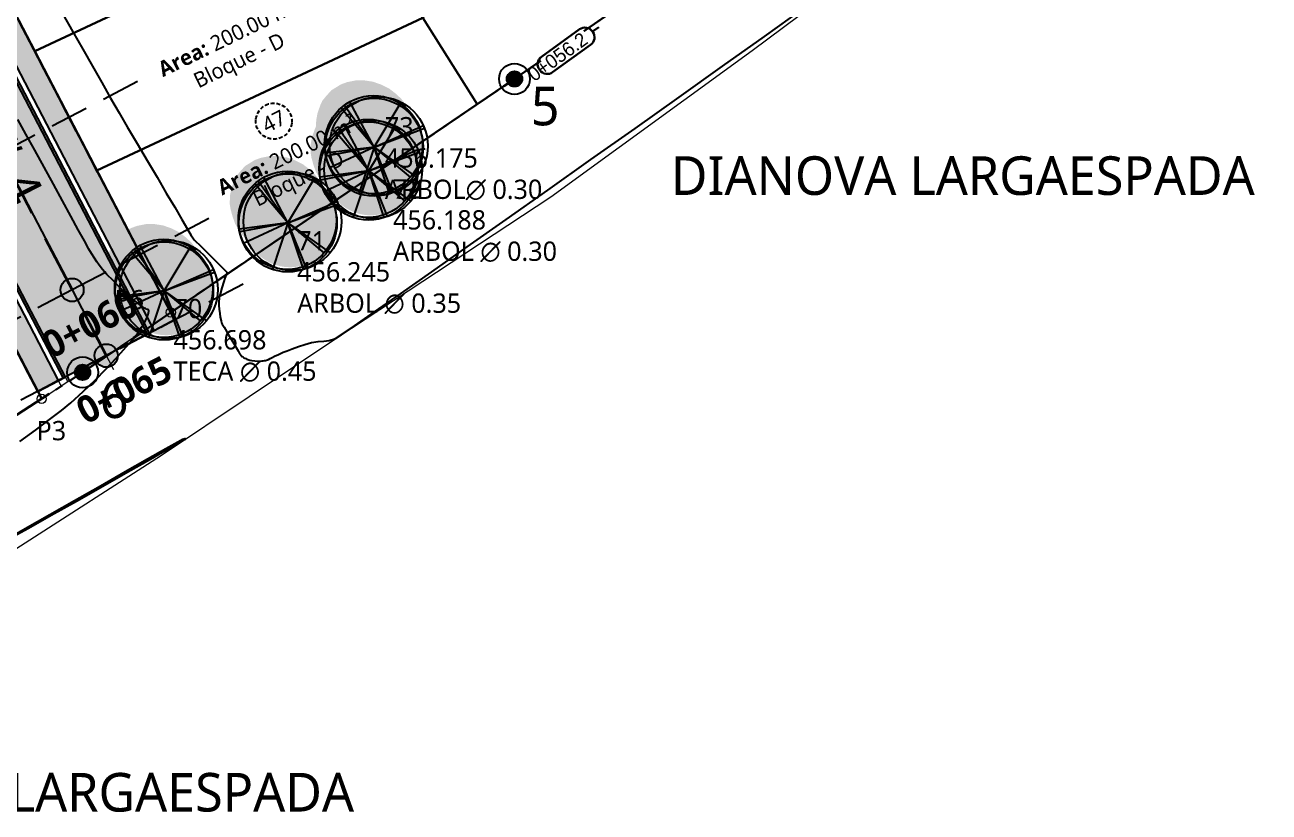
# Model space of a CAD drawing. Header units: millimetres. Extents: x 86 to 591881, y 99 to 1307229.
# Drawn here: x 590791.8 to 590872.4, y 1307051.5 to 1307102.5 of the extents above; entities that cross this region are included whole.
import ezdxf
from ezdxf.enums import TextEntityAlignment as Align

# ---------------------------------------------------------------- set-up
doc = ezdxf.new("R2010")
doc.units = ezdxf.units.MM
for name, pattern in [('CENTER2', [1.125, 0.75, -0.125, 0.125, -0.125]), ('DASHDOT', [1, 0.5, -0.25, 0, -0.25]), ('DASHED', [0.75, 0.5, -0.25]), ('DASHED2', [0.375, 0.25, -0.125]), ('HIDDEN', [0.375, 0.25, -0.125]), ('PHANTOM', [2.5, 1.25, -0.25, 0.25, -0.25, 0.25, -0.25])]:
    doc.linetypes.add(name, pattern=pattern)
for name, color, linetype in [('0_BLOQUES CARRETERA', 7, 'Continuous'), ('_MOJONES', 1, 'Continuous'), ('_PUNTOS TOPOGRAFICOS', 1, 'Continuous'), ('Areas', 9, 'Continuous'), ('Berberis verde', 74, 'Continuous'), ('C-PROP-LINE', 230, 'Continuous'), ('C-PROP-TEXT', 92, 'Continuous'), ('C-ROAD', 7, 'Continuous'), ('C-ROAD-CORR-BNDY', 1, 'CENTER2'), ('C-ROAD-CORR-PATT', 150, 'Continuous'), ('C-ROAD-MARK', 212, 'Continuous'), ('C-ROAD-SAMP', 150, 'HIDDEN'), ('C-ROAD-SAMP-TEXT', 11, 'Continuous'), ('C-ROAD-STAN-MAJR', 11, 'Continuous'), ('C-TINN-BNDY', 110, 'Continuous'), ('C-TOPO-FEAT', 94, 'Continuous'), ('C-TOPO-MAJR', 9, 'Continuous'), ('C-TOPO-MINR', 8, 'Continuous'), ('Perimetro', 7, 'Continuous'), ('Plano', 7, 'Continuous')]:
    doc.layers.add(name, color=color, linetype=linetype)
for name, color, linetype, lineweight in [('_BLOQUES', 9, 'Continuous', 20), ('_BORDILLOS Y CUNETAS', 252, 'Continuous', 20), ('_TEXTO', 3, 'Continuous', 25), ('A-GENM', 252, 'Continuous', 9), ('COTAS', 40, 'Continuous', 5), ('CUADROS', 9, 'Continuous', 20)]:
    doc.layers.add(name, color=color, linetype=linetype, lineweight=lineweight)
doc.layers.add('Area', color=52, linetype='Continuous', plot=False)
doc.styles.add('ST - ETIQUETAS', font='', dxfattribs={"height": 2.5})
doc.styles.get("Standard").update_dxf_attribs({"font": 'simplex.shx'})
doc.styles.get('ST - ETIQUETAS').set_extended_font_data('Roboto Thin')

# ---------------------------------------------------------------- blocks, each defined once
blk = doc.blocks.new('*X1')
for p, q in [((69.5, 22.75), (70, 22.75)), ((69.502, 22.781), (69.998, 22.781)), ((69.502, 22.719), (69.998, 22.719)), ((69.508, 22.812), (69.992, 22.812)), ((69.508, 22.688), (69.992, 22.688)), ((69.518, 22.844), (69.982, 22.844)), ((69.518, 22.656), (69.982, 22.656)), ((69.533, 22.875), (69.967, 22.875)), ((69.533, 22.625), (69.967, 22.625)), ((69.555, 22.906), (69.945, 22.906)), ((69.555, 22.594), (69.945, 22.594)), ((69.585, 22.938), (69.915, 22.938)), ((69.629, 22.969), (69.871, 22.969)), ((69.585, 22.562), (69.915, 22.562)), ((69.629, 22.531), (69.871, 22.531))]:
    blk.add_line(p, q)
blk = doc.blocks.new('Drill Hole')
at = {"color": 0, "linetype": 'ByBlock', "lineweight": -2}
for radius in [0.05, 0.025]:
    blk.add_circle((0, 0), radius, dxfattribs=at)
at = {"color": 0, "linetype": 'ByBlock', "lineweight": -2, "xscale": 0.1000000000000227, "yscale": 0.1000000000000227, "zscale": 0.1000000000000227}
blk.add_blockref('*X1', (-6.975, -2.275), dxfattribs=at)
blk = doc.blocks.new('*U51', base_point=(590555.4584, 1307117.894, 460.616))
at = {"layer": '_PUNTOS TOPOGRAFICOS', "color": 2, "linetype": 'ByBlock', "lineweight": -2, "xscale": 20, "yscale": 20, "zscale": 20}
blk.add_blockref('Drill Hole', (590555.4584, 1307117.894, 460.616), dxfattribs=at)
blk = doc.blocks.new('*U162', base_point=(590795.518, 1307080.01, 456.621))
at = {"layer": '_PUNTOS TOPOGRAFICOS', "color": 2, "linetype": 'ByBlock', "lineweight": -2, "xscale": 20, "yscale": 20, "zscale": 20}
blk.add_blockref('Drill Hole', (590795.518, 1307080.01, 456.621), dxfattribs=at)
blk = doc.blocks.new('Arbol 1')
at = {"layer": 'Areas'}
h = blk.add_hatch(color=69, dxfattribs=at)
h.set_gradient(color1=(68, 80, 48), color2=(130, 156, 68), tint=1, name='SPHERICAL')
edge = h.paths.add_edge_path()
edge.add_arc((11536.5, 2842.1), 100, 0, 360)
h = blk.add_hatch(color=253, dxfattribs=at)
h.set_gradient(color1=(177, 171, 160), color2=(222, 220, 217), rotation=165, centered=1, tint=1, name='CYLINDER')
h.paths.add_polyline_path([(11462.3, 2774.2), (11480.4, 2758.8), (11495.8, 2750.2), (11510.3, 2745.2), (11525.3, 2742.1), (11543.4, 2742.1), (11558, 2744.3), (11574.3, 2748.9), (11587.4, 2756.1), (11601.5, 2766.1), (11611.9, 2776), (11620.1, 2787.4), (11629.6, 2804.1), (11635.5, 2825.4), (11636.4, 2845.4), (11633.7, 2867.3), (11626.9, 2885.4), (11637.8, 2874.5), (11647.3, 2861.4), (11654.5, 2848.7), (11660, 2832.8), (11664.1, 2817.9), (11665.9, 2806.6), (11665.4, 2789.3), (11662.7, 2774.8), (11656.8, 2757.6), (11652.3, 2747.7), (11644.1, 2737.7), (11633.2, 2725.5), (11621.4, 2718.2), (11612.8, 2712.8), (11599.2, 2707.8), (11581.1, 2704.2), (11561.6, 2704.2), (11543.9, 2706.9), (11527.1, 2712.8), (11509.4, 2721.4), (11495.4, 2732.2), (11483.6, 2743.1), (11473.2, 2756.3), (11463.2, 2773)])
blk = doc.blocks.new('Arbol 21')
for p, q in [((0, 0), (-0.634, 1.359)), ((0, 0), (-0.276, 1.476)), ((0, 0), (-0.187, 1.495)), ((0, 0), (1.199, 1.014)), ((0, 0), (1.281, 0.914)), ((0, 0), (-1.423, 0.474)), ((0, 0), (1.392, 0.742)), ((-1.419, -0.472), (0, 0)), ((0, 0), (-1.397, -0.56)), ((0, 0), (-0.918, -1.103)), ((0, 0), (-0.918, -1.29)), ((0, 0), (1.375, -0.828)), ((0, 0), (0.659, -1.506)), ((0, 0), (0.578, -1.54))]:
    blk.add_line(p, q)
for centre in [(0, 0), (0.043, -0.138), (0.078, 0.018)]:
    blk.add_circle(centre, 1.5)
blk = doc.blocks.new('a1')
at = {"layer": 'Area', "xscale": 0.01089513700384753, "yscale": 0.01089513700384753, "zscale": 0.005447568501798505}
blk.add_blockref('Arbol 1', (-170.698, -9.368), dxfattribs=at)
at = {"layer": 'Berberis verde', "xscale": 0.7626595902693271, "yscale": 0.7626595902693271, "zscale": 0.005447568501798505, "rotation": 270}
blk.add_blockref('Arbol 21', (-44.955, 21.652), dxfattribs=at)
blk = doc.blocks.new('A$Ca183de04')
at = {"layer": 'A-GENM', "xscale": 0.9254573807813, "yscale": 0.9254573807813, "zscale": 0.9254573807813, "rotation": 180}
blk.add_blockref('a1', (-40.347, 21.097), dxfattribs=at)
blk = doc.blocks.new('*U163', base_point=(590797.041, 1307082.109, 456.698))
at = {"layer": '_PUNTOS TOPOGRAFICOS', "color": 0, "linetype": 'ByBlock', "lineweight": -2, "xscale": 2.999449914575026, "yscale": 2.999449914575026, "zscale": 2.999449914575026}
blk.add_blockref('A$Ca183de04', (590797.041, 1307082.109, 456.698), dxfattribs=at)
at = {"layer": '_PUNTOS TOPOGRAFICOS', "color": 1, "linetype": 'ByBlock', "insert": (590801.41, 1307083.501, 456.698), "char_height": 1.25, "attachment_point": 7, "style": 'ST - ETIQUETAS'}
blk.add_mtext('70', dxfattribs=at)
at = {"layer": '_PUNTOS TOPOGRAFICOS', "color": 3, "linetype": 'ByBlock', "insert": (590801.41, 1307082.109, 456.698), "char_height": 1.25, "attachment_point": 4, "style": 'ST - ETIQUETAS'}
blk.add_mtext('456.698', dxfattribs=at)
at = {"layer": '_PUNTOS TOPOGRAFICOS', "color": 251, "linetype": 'ByBlock', "insert": (590801.41, 1307080.717, 456.698), "char_height": 1.25, "attachment_point": 1, "style": 'ST - ETIQUETAS'}
blk.add_mtext('{\\fRoboto Black|b0|i0|c0|p2;TECA ∅ 0.45}', dxfattribs=at)
blk = doc.blocks.new('*U164', base_point=(590805.053, 1307086.512, 456.245))
at = {"layer": '_PUNTOS TOPOGRAFICOS', "color": 0, "linetype": 'ByBlock', "lineweight": -2, "xscale": 2.999449914575026, "yscale": 2.999449914575026, "zscale": 2.999449914575026}
blk.add_blockref('A$Ca183de04', (590805.053, 1307086.512, 456.245), dxfattribs=at)
at = {"layer": '_PUNTOS TOPOGRAFICOS', "color": 1, "linetype": 'ByBlock', "insert": (590809.421, 1307087.904, 456.245), "char_height": 1.25, "attachment_point": 7, "style": 'ST - ETIQUETAS'}
blk.add_mtext('71', dxfattribs=at)
at = {"layer": '_PUNTOS TOPOGRAFICOS', "color": 3, "linetype": 'ByBlock', "insert": (590809.421, 1307086.512, 456.245), "char_height": 1.25, "attachment_point": 4, "style": 'ST - ETIQUETAS'}
blk.add_mtext('456.245', dxfattribs=at)
at = {"layer": '_PUNTOS TOPOGRAFICOS', "color": 251, "linetype": 'ByBlock', "insert": (590809.421, 1307085.12, 456.245), "char_height": 1.25, "attachment_point": 1, "style": 'ST - ETIQUETAS'}
blk.add_mtext('{\\fRoboto Black|b0|i0|c0|p2;ARBOL ∅ 0.35}', dxfattribs=at)
blk = doc.blocks.new('*U165', base_point=(590810.287, 1307089.874, 456.188))
at = {"layer": '_PUNTOS TOPOGRAFICOS', "color": 0, "linetype": 'ByBlock', "lineweight": -2, "xscale": 2.999449914575026, "yscale": 2.999449914575026, "zscale": 2.999449914575026}
blk.add_blockref('A$Ca183de04', (590810.287, 1307089.874, 456.188), dxfattribs=at)
at = {"layer": '_PUNTOS TOPOGRAFICOS', "color": 1, "linetype": 'ByBlock', "insert": (590815.633, 1307091.266, 456.188), "char_height": 1.25, "attachment_point": 7, "style": 'ST - ETIQUETAS'}
blk.add_mtext('72', dxfattribs=at)
at = {"layer": '_PUNTOS TOPOGRAFICOS', "color": 3, "linetype": 'ByBlock', "insert": (590815.633, 1307089.874, 456.188), "char_height": 1.25, "attachment_point": 4, "style": 'ST - ETIQUETAS'}
blk.add_mtext('456.188', dxfattribs=at)
at = {"layer": '_PUNTOS TOPOGRAFICOS', "color": 251, "linetype": 'ByBlock', "insert": (590815.633, 1307088.482, 456.188), "char_height": 1.25, "attachment_point": 1, "style": 'ST - ETIQUETAS'}
blk.add_mtext('{\\fRoboto Black|b0|i0|c0|p2;ARBOL ∅ 0.30}', dxfattribs=at)
blk = doc.blocks.new('*U166', base_point=(590810.641, 1307091.414, 456.175))
at = {"layer": '_PUNTOS TOPOGRAFICOS', "color": 0, "linetype": 'ByBlock', "lineweight": -2, "xscale": 2.999449914575026, "yscale": 2.999449914575026, "zscale": 2.999449914575026}
blk.add_blockref('A$Ca183de04', (590810.641, 1307091.414, 456.175), dxfattribs=at)
at = {"layer": '_PUNTOS TOPOGRAFICOS', "color": 1, "linetype": 'ByBlock', "insert": (590815.104, 1307095.274, 456.175), "char_height": 1.25, "attachment_point": 7, "style": 'ST - ETIQUETAS'}
blk.add_mtext('73', dxfattribs=at)
at = {"layer": '_PUNTOS TOPOGRAFICOS', "color": 3, "linetype": 'ByBlock', "insert": (590815.104, 1307093.882, 456.175), "char_height": 1.25, "attachment_point": 4, "style": 'ST - ETIQUETAS'}
blk.add_mtext('456.175', dxfattribs=at)
at = {"layer": '_PUNTOS TOPOGRAFICOS', "color": 251, "linetype": 'ByBlock', "insert": (590815.104, 1307092.49, 456.175), "char_height": 1.25, "attachment_point": 1, "style": 'ST - ETIQUETAS'}
blk.add_mtext('{\\fRoboto Black|b0|i0|c0|p2;ARBOL∅ 0.30}', dxfattribs=at)
blk = doc.blocks.new('*U167', base_point=(590823.4989, 1307099.011, 456.089))
at = {"layer": '_PUNTOS TOPOGRAFICOS', "color": 2, "linetype": 'ByBlock', "lineweight": -2, "xscale": 20, "yscale": 20, "zscale": 20}
blk.add_blockref('Drill Hole', (590823.4989, 1307099.011, 456.089), dxfattribs=at)
blk = doc.blocks.new('POINT INTERS')
at = {"layer": '0_BLOQUES CARRETERA', "linetype": 'DASHDOT', "lineweight": 5}
h = blk.add_hatch(color=244, dxfattribs=at)
h.dxf.hatch_style = 1
h.set_gradient(color1=(153, 27, 30), color2=(248, 153, 30), name='INVSPHERICAL')
h.paths.add_polyline_path([(0.6, 0, 1), (-0.6, 0, 1)])
blk.add_circle((0, 0), 0.574, dxfattribs=at)
blk = doc.blocks.new('MARCA ESTACION')
h = blk.add_hatch(color=7)
h.dxf.hatch_style = 1
h.paths.add_polyline_path([(-3, 0), (0, 0), (0, 3, 0.414214)])
h.paths.add_polyline_path([(3, 0), (0, 0), (0, -3, 0.414214)])
at = {"true_color": 0xffffff}
h = blk.add_hatch(color=7, dxfattribs=at)
h.dxf.hatch_style = 1
h.paths.add_polyline_path([(0, 3), (0, 0), (3, 0, 0.414214)])
h.paths.add_polyline_path([(0, 0), (-3, 0, 0.414214), (0, -3)])
at = {"color": 7, "lineweight": 20}
for points in [[(0, 4), (0, -4)], [(-4, 0), (4, 0)]]:
    blk.add_lwpolyline(points, dxfattribs=at)
at = {"color": 7}
blk.add_circle((0, 0), 3, dxfattribs=at)

msp = doc.modelspace()

# ---------------------------------------------------------------- hatches: boundary and pattern name
at = {"layer": '_MOJONES'}
h = msp.add_hatch(color=5, dxfattribs=at)
h.dxf.hatch_style = 1
h.paths.add_polyline_path([(590823.298, 1307099.469, 0.297664), (590822.999, 1307099.011, 0.541231), (590823.7, 1307098.553), (590823.499, 1307099.011)])
h.paths.add_polyline_path([(590823.298, 1307099.469), (590823.499, 1307099.011), (590823.97, 1307099.179, 0.43503)])
h.paths.add_polyline_path([(590823.999, 1307099.011, 0.085961), (590823.97, 1307099.179), (590823.499, 1307099.011), (590823.7, 1307098.553, 0.297664)])
h = msp.add_hatch(color=5, dxfattribs=at)
h.dxf.hatch_style = 1
h.paths.add_polyline_path([(590795.317, 1307080.468, 0.297664), (590795.018, 1307080.01, 0.541231), (590795.719, 1307079.553), (590795.518, 1307080.01)])
h.paths.add_polyline_path([(590795.317, 1307080.468), (590795.518, 1307080.01), (590795.989, 1307080.179, 0.43503)])
h.paths.add_polyline_path([(590796.018, 1307080.01, 0.085961), (590795.989, 1307080.179), (590795.518, 1307080.01), (590795.719, 1307079.553, 0.297664)])
at = {"layer": 'C-ROAD-CORR-PATT', "linetype": 'Continuous', "lineweight": 5}
h = msp.add_hatch(dxfattribs=at)
h.set_pattern_fill('AR-HBONE', color=30, scale=0.003, style=0)
h.set_pattern_definition([(45, (590779.73548, 1307125.13035), (0, 0.4310523), [0.9144, -0.3048]), (135, (590779.951, 1307125.34588), (4e-17, 0.4310523), [0.9144, -0.3048])])
h.paths.add_polyline_path([(590779.735, 1307125.13), (590780.78, 1307123.127), (590790.024, 1307105.391), (590799.268, 1307087.656), (590801.483, 1307083.404), (590800.153, 1307082.711), (590797.937, 1307086.962), (590788.694, 1307104.698), (590779.45, 1307122.434), (590778.405, 1307124.437), (590779.735, 1307125.13)], flags=0)
at = {"layer": 'C-ROAD-CORR-PATT', "linetype": 'Continuous', "lineweight": 5, "true_color": 0x898989}
msp.add_hatch(color=252, dxfattribs=at).paths.add_polyline_path([(590777.962, 1307124.206), (590779.006, 1307122.202), (590788.25, 1307104.467), (590797.494, 1307086.731), (590799.71, 1307082.48), (590797.05, 1307081.093), (590794.834, 1307085.345), (590785.59, 1307103.08), (590776.346, 1307120.816), (590775.302, 1307122.819), (590777.962, 1307124.206)], flags=0)
at = {"layer": 'C-ROAD-CORR-PATT', "linetype": 'Continuous', "lineweight": 5}
for color, points in [(3, [(590778.095, 1307124.275), (590779.139, 1307122.272), (590788.383, 1307104.536), (590797.627, 1307086.801), (590799.843, 1307082.549), (590799.71, 1307082.48), (590797.494, 1307086.731), (590788.25, 1307104.467), (590779.006, 1307122.202), (590777.962, 1307124.206), (590778.095, 1307124.275)]), (251, [(590775.302, 1307122.819), (590776.346, 1307120.816), (590785.59, 1307103.08), (590794.834, 1307085.345), (590797.05, 1307081.093), (590794.389, 1307079.707), (590792.173, 1307083.958), (590782.929, 1307101.694), (590773.686, 1307119.429), (590772.641, 1307121.433), (590775.302, 1307122.819)]), (3, [(590772.641, 1307121.433), (590773.686, 1307119.429), (590782.929, 1307101.694), (590792.173, 1307083.958), (590794.389, 1307079.707), (590794.256, 1307079.638), (590792.04, 1307083.889), (590782.796, 1307101.624), (590773.552, 1307119.36), (590772.508, 1307121.363), (590772.641, 1307121.433)])]:
    msp.add_hatch(color=color, dxfattribs=at).paths.add_polyline_path(points, flags=0)
h = msp.add_hatch(dxfattribs=at)
h.set_pattern_fill('AR-HBONE', color=30, scale=0.003, style=0)
h.set_pattern_definition([(45, (590772.19787, 1307121.20167), (0, 0.4310523), [0.9144, -0.3048]), (135, (590772.4134, 1307121.4172), (4e-17, 0.4310523), [0.9144, -0.3048])])
h.paths.add_polyline_path([(590772.198, 1307121.202), (590773.242, 1307119.198), (590782.486, 1307101.463), (590791.73, 1307083.727), (590793.946, 1307079.476), (590792.616, 1307078.782), (590790.4, 1307083.034), (590781.156, 1307100.769), (590771.912, 1307118.505), (590770.868, 1307120.508), (590772.198, 1307121.202)], flags=0)

# ---------------------------------------------------------------- linework, layer by layer
at = {"layer": '_BLOQUES', "flags": 128}
for points in [[(590774.872, 1307134.461), (590812.329, 1307152.002), (590841.535, 1307111.434), (590823.499, 1307099.011), (590801.231, 1307083.89), (590774.872, 1307134.461)], [(590729.556, 1307113.239), (590765.808, 1307130.216), (590792.869, 1307078.297), (590782.862, 1307071.827), (590771.491, 1307065.034), (590758.655, 1307056.883), (590729.556, 1307113.239)]]:
    msp.add_lwpolyline(points, dxfattribs=at)
at = {"layer": '_BORDILLOS Y CUNETAS'}
for points in [[(590843.162, 1307112.597), (590814.194, 1307152.834, 0.360722), (590811.105, 1307153.637), (590774.497, 1307136.493, 0.426718), (590773.34, 1307133.074), (590799.565, 1307082.758)], [(590799.981, 1307083.041), (590773.783, 1307133.305, -0.426718), (590774.709, 1307136.04), (590811.317, 1307153.184, -0.360722), (590813.788, 1307152.542), (590842.756, 1307112.306)], [(590756.959, 1307055.807), (590728.018, 1307111.86, -0.425582), (590729.179, 1307115.271), (590764.526, 1307131.824, -0.401819), (590767.803, 1307130.715), (590794.555, 1307079.388)], [(590757.383, 1307056.076), (590728.462, 1307112.089, -0.425582), (590729.391, 1307114.818), (590764.738, 1307131.371, -0.401819), (590767.36, 1307130.484), (590794.134, 1307079.115)]]:
    msp.add_lwpolyline(points, format="xyb", dxfattribs=at)
at = {"layer": 'C-PROP-LINE', "color": 242, "linetype": 'PHANTOM', "lineweight": 30, "ltscale": 2}
msp.add_polyline3d([(590782.862, 1307071.827, 0), (590795.518, 1307080.01, 0), (590823.499, 1307099.011, 0), (590841.535, 1307111.434, 0), (590852.26, 1307119.098, 0), (590862.909, 1307127.265, 0), (590871.247, 1307134.763, 0), (590851.678, 1307146.454, 0), (590832.663, 1307157.686, 0), (590816.351, 1307167.288, 0), (590801.16, 1307176.592, 0), (590787.15, 1307185.124, 0)], dxfattribs=at)
at = {"layer": 'C-PROP-LINE', "color": 4, "linetype": 'Continuous', "lineweight": 25}
for points in [[(590774.872, 1307134.461, 0), (590812.329, 1307152.002, 0), (590841.535, 1307111.434, 0), (590823.499, 1307099.011, 0), (590801.231, 1307083.89, 0), (590774.872, 1307134.461, 0)], [(590729.556, 1307113.239, 0), (590765.808, 1307130.216, 0), (590792.869, 1307078.297, 0), (590782.862, 1307071.827, 0), (590771.491, 1307065.034, 0), (590758.655, 1307056.883, 0), (590729.556, 1307113.239, 0)], [(590841.535, 1307111.434, 0), (590835.89, 1307119.276, 0), (590817.572, 1307102.97, 0), (590821.086, 1307097.373, 0), (590823.499, 1307099.011, 0), (590841.535, 1307111.434, 0)], [(590812.908, 1307110.397, 0), (590808.095, 1307118.062, 0), (590788.261, 1307108.774, 0), (590792.416, 1307100.801, 0), (590812.908, 1307110.397, 0)], [(590812.908, 1307110.397, 0), (590792.416, 1307100.801, 0), (590796.443, 1307093.076, 0), (590817.572, 1307102.97, 0), (590812.908, 1307110.397, 0)], [(590821.086, 1307097.373, 0), (590817.572, 1307102.97, 0), (590796.443, 1307093.076, 0), (590801.231, 1307083.89, 0), (590821.086, 1307097.373, 0)], [(590792.869, 1307078.297, 0), (590788.695, 1307086.304, 0), (590770.62, 1307077.294, 0), (590775.663, 1307067.526, 0), (590782.862, 1307071.827, 0), (590792.869, 1307078.297, 0)]]:
    msp.add_polyline3d(points, dxfattribs=at)
at = {"layer": 'C-PROP-TEXT', "color": 12, "linetype": 'DASHED2', "lineweight": 25, "extrusion": (0, 0, -1)}
for start, end in [(6.16465, 186.16465), (186.16465, 6.16465)]:
    msp.add_arc((-590807.908, 1307096.274), 1.164, start, end, dxfattribs=at)
at = {"layer": 'C-ROAD', "color": 2, "linetype": 'HIDDEN', "lineweight": 35, "ltscale": 15, "flags": 128}
msp.add_lwpolyline([(590767.102, 1307138.551), (590797.05, 1307081.093)], dxfattribs=at)
at = {"layer": 'C-ROAD-CORR-BNDY', "color": 166, "linetype": 'DASHED', "lineweight": 30, "ltscale": 4}
msp.add_lwpolyline([(590770.868, 1307120.508), (590771.912, 1307118.505), (590781.156, 1307100.769), (590790.4, 1307083.034), (590792.616, 1307078.782), (590801.483, 1307083.404), (590799.268, 1307087.656), (590790.024, 1307105.391), (590780.78, 1307123.127), (590779.735, 1307125.13)], close=True, dxfattribs=at)
at = {"layer": 'C-ROAD-SAMP', "color": 1, "linetype": 'DASHED2', "lineweight": 25, "ltscale": 10}
for points in [[(590799.08, 1307098.835), (590790.212, 1307094.213), (590781.344, 1307089.591)], [(590803.702, 1307089.967), (590794.834, 1307085.345), (590785.966, 1307080.723)], [(590805.917, 1307085.715), (590797.05, 1307081.093), (590788.182, 1307076.471)]]:
    msp.add_lwpolyline(points, dxfattribs=at)
at = {"layer": 'C-TINN-BNDY', "color": 110, "linetype": 'Continuous', "lineweight": -3}
msp.add_polyline3d([(590790.024, 1307105.391, 457.153), (590799.268, 1307087.656, 457.053), (590801.483, 1307083.404, 457.03), (590801.483, 1307083.404, 456.83), (590800.153, 1307082.711, 456.8), (590799.843, 1307082.549, 456.696), (590799.71, 1307082.48, 456.696), (590799.71, 1307082.48, 456.246), (590797.05, 1307081.093, 456.306), (590794.389, 1307079.707, 456.246), (590794.389, 1307079.707, 456.696), (590794.256, 1307079.638, 456.696), (590793.946, 1307079.476, 456.8), (590792.616, 1307078.782, 456.83), (590790.4, 1307083.034, 456.853)], dxfattribs=at)
at = {"layer": 'C-TOPO-FEAT', "color": 94, "linetype": 'Continuous', "lineweight": -3, "flags": 128}
for points in [[(590779.735, 1307125.13), (590780.78, 1307123.127), (590790.024, 1307105.391), (590799.268, 1307087.656), (590801.483, 1307083.404)], [(590777.962, 1307124.206), (590779.006, 1307122.202), (590788.25, 1307104.467), (590797.494, 1307086.731), (590799.71, 1307082.48)], [(590778.095, 1307124.275), (590779.139, 1307122.272), (590788.383, 1307104.536), (590797.627, 1307086.801), (590799.843, 1307082.549)], [(590778.405, 1307124.437), (590779.45, 1307122.434), (590788.694, 1307104.698), (590797.937, 1307086.962), (590800.153, 1307082.711)], [(590775.302, 1307122.819), (590776.346, 1307120.816), (590785.59, 1307103.08), (590794.834, 1307085.345), (590797.05, 1307081.093)], [(590772.198, 1307121.202), (590773.242, 1307119.198), (590782.486, 1307101.463), (590791.73, 1307083.727), (590793.946, 1307079.476)], [(590772.508, 1307121.363), (590773.552, 1307119.36), (590782.796, 1307101.624), (590792.04, 1307083.889), (590794.256, 1307079.638)], [(590772.641, 1307121.433), (590773.686, 1307119.429), (590782.929, 1307101.694), (590792.173, 1307083.958), (590794.389, 1307079.707)], [(590770.868, 1307120.508), (590771.912, 1307118.505), (590781.156, 1307100.769), (590790.4, 1307083.034), (590792.616, 1307078.782)]]:
    msp.add_lwpolyline(points, dxfattribs=at)
at = {"layer": 'C-TOPO-MAJR', "color": 40, "linetype": 'Continuous', "lineweight": -3, "elevation": 456.5}
for points in [[(590791.453, 1307075.536), (590792.472, 1307076.276), (590793.378, 1307076.95), (590794.146, 1307077.543), (590794.754, 1307078.04), (590795.564, 1307078.764), (590796.339, 1307079.514), (590797.051, 1307080.244), (590797.673, 1307080.911), (590798.177, 1307081.471), (590798.536, 1307081.88), (590798.721, 1307082.094), (590798.887, 1307082.289), (590799.012, 1307082.451), (590799.16, 1307082.66), (590799.341, 1307082.939), (590799.502, 1307083.206), (590799.61, 1307083.398), (590799.701, 1307083.592), (590799.747, 1307083.704), (590799.769, 1307083.77), (590799.788, 1307083.83), (590799.799, 1307083.885), (590799.808, 1307083.935), (590799.806, 1307084.015), (590799.78, 1307084.067), (590799.728, 1307084.088), (590799.644, 1307084.112), (590799.59, 1307084.139), (590799.527, 1307084.173), (590799.458, 1307084.216), (590799.38, 1307084.268), (590799.288, 1307084.335), (590799.094, 1307084.483), (590798.842, 1307084.683), (590798.578, 1307084.907), (590798.299, 1307085.166), (590797.912, 1307085.537), (590797.49, 1307085.955), (590797.099, 1307086.355), (590796.812, 1307086.673), (590796.592, 1307086.947), (590796.431, 1307087.17), (590796.283, 1307087.402), (590796.098, 1307087.702), (590795.931, 1307087.991), (590795.638, 1307088.518), (590795.242, 1307089.241), (590794.762, 1307090.121), (590794.219, 1307091.117), (590793.634, 1307092.187), (590793.027, 1307093.292), (590792.421, 1307094.391), (590791.834, 1307095.443), (590791.313, 1307096.384)], [(590790.832, 1307069.265), (590792.022, 1307069.931), (590793.492, 1307070.757), (590795.129, 1307071.68), (590796.822, 1307072.637), (590798.457, 1307073.564), (590799.924, 1307074.397), (590801.109, 1307075.072), (590801.78, 1307075.457), (590802.084, 1307075.633), (590802.178, 1307075.689), (590802.189, 1307075.697), (590802.183, 1307075.703), (590802.152, 1307075.705), (590802.08, 1307075.691), (590801.991, 1307075.665), (590801.693, 1307075.499), (590800.902, 1307075.052), (590799.728, 1307074.387), (590798.28, 1307073.565), (590796.669, 1307072.65), (590795.004, 1307071.703), (590793.397, 1307070.786), (590791.956, 1307069.962), (590790.793, 1307069.294)]]:
    msp.add_lwpolyline(points, dxfattribs=at)
at = {"layer": 'C-TOPO-MINR', "color": 44, "linetype": 'Continuous', "lineweight": -3, "elevation": 456.25}
msp.add_lwpolyline([(590794.233, 1307103.197), (590794.897, 1307102.06), (590795.54, 1307100.94), (590796.161, 1307099.847), (590796.76, 1307098.789), (590797.335, 1307097.775), (590797.887, 1307096.812), (590798.415, 1307095.908), (590799.056, 1307094.824), (590799.705, 1307093.723), (590800.341, 1307092.644), (590800.942, 1307091.623), (590801.486, 1307090.699), (590801.951, 1307089.908), (590802.317, 1307089.289), (590802.56, 1307088.877), (590802.66, 1307088.712), (590802.75, 1307088.6), (590802.848, 1307088.495), (590803.087, 1307088.259), (590803.592, 1307087.764), (590804.181, 1307087.186), (590804.59, 1307086.782), (590804.798, 1307086.572), (590804.868, 1307086.497), (590804.879, 1307086.484), (590804.879, 1307086.47), (590804.872, 1307086.436), (590804.847, 1307086.375), (590804.814, 1307086.303), (590804.773, 1307086.212), (590804.731, 1307086.116), (590804.668, 1307085.904), (590804.546, 1307085.486), (590804.428, 1307085.075), (590804.373, 1307084.882), (590804.366, 1307084.824), (590804.36, 1307084.765), (590804.354, 1307084.618), (590804.355, 1307084.347), (590804.374, 1307084.106), (590804.405, 1307083.82), (590804.438, 1307083.593), (590804.493, 1307083.352), (590804.529, 1307083.225), (590804.564, 1307083.133), (590804.685, 1307082.928), (590804.969, 1307082.449), (590805.308, 1307081.878), (590805.592, 1307081.398), (590805.715, 1307081.192), (590805.745, 1307081.149), (590805.777, 1307081.107), (590805.818, 1307081.069), (590805.861, 1307081.03), (590805.912, 1307080.996), (590805.965, 1307080.961), (590806.024, 1307080.931), (590806.085, 1307080.901), (590806.15, 1307080.875), (590806.219, 1307080.849), (590806.29, 1307080.827), (590806.363, 1307080.807), (590806.48, 1307080.782), (590806.673, 1307080.751), (590806.87, 1307080.739), (590806.993, 1307080.738), (590807.072, 1307080.742), (590807.15, 1307080.748), (590807.226, 1307080.758), (590807.3, 1307080.77), (590807.372, 1307080.786), (590807.442, 1307080.804), (590807.507, 1307080.826), (590807.572, 1307080.85), (590807.667, 1307080.902), (590807.809, 1307080.979), (590807.96, 1307081.055), (590808.211, 1307081.176), (590808.519, 1307081.31), (590808.767, 1307081.409), (590809.103, 1307081.539), (590809.498, 1307081.682), (590809.921, 1307081.823), (590810.342, 1307081.943), (590810.786, 1307082.02), (590811.144, 1307082.04), (590811.494, 1307082.077), (590811.912, 1307082.204), (590812.275, 1307082.434), (590813.134, 1307083.019), (590814.436, 1307083.92), (590816.124, 1307085.099), (590818.145, 1307086.516), (590820.444, 1307088.132), (590822.965, 1307089.909), (590825.653, 1307091.807), (590828.454, 1307093.788), (590831.314, 1307095.812), (590834.176, 1307097.841), (590836.986, 1307099.836), (590839.69, 1307101.757), (590842.232, 1307103.566)], dxfattribs=at)
at = {"layer": 'COTAS', "flags": 128}
msp.add_lwpolyline([(590792.869, 1307078.297), (590801.231, 1307083.89)], dxfattribs=at)
at = {"layer": 'COTAS'}
for centre in [(590823.499, 1307099.011), (590801.231, 1307083.89), (590792.869, 1307078.297)]:
    msp.add_circle(centre, 0.3, dxfattribs=at)
at = {"layer": 'Plano', "lineweight": 13}
msp.add_lwpolyline([(590782.338, 1307062.911), (590800.634, 1307074.656), (590811.99, 1307082.256), (590825.852, 1307091.385), (590838.902, 1307100.853), (590855.9, 1307113.529), (590868.428, 1307122.134), (590878.077, 1307128.81), (590880.539, 1307128.633), (590900.941, 1307116.804), (590921.002, 1307105.048)], dxfattribs=at)

# ---------------------------------------------------------------- block references
at = {"layer": '_MOJONES'}
for p in [(590823.499, 1307099.011, 456.089), (590795.518, 1307080.01, 456.621)]:
    msp.add_blockref('*U51', p, dxfattribs=at)
at = {"layer": '_PUNTOS TOPOGRAFICOS'}
for name, p in [('*U167', (590823.499, 1307099.011, 456.089)), ('*U166', (590810.641, 1307091.414, 456.175)), ('*U165', (590810.287, 1307089.874, 456.188)), ('*U164', (590805.053, 1307086.512, 456.245)), ('*U163', (590797.041, 1307082.109, 456.698)), ('*U162', (590795.518, 1307080.01, 456.621))]:
    msp.add_blockref(name, p, dxfattribs=at)
at = {"layer": 'C-ROAD-MARK', "color": 18, "linetype": 'Continuous', "lineweight": 9, "xscale": 0.02615086839485391, "yscale": 0.02615086839485391, "zscale": 0.02615086839485391}
msp.add_blockref('POINT INTERS', (590797.05, 1307081.093), dxfattribs=at)
at = {"layer": 'C-ROAD-STAN-MAJR', "color": 11, "linetype": 'Continuous', "lineweight": -3, "xscale": 0.25, "yscale": 0.25, "zscale": 0.25, "rotation": 297.5290286040336}
for p in [(590794.834, 1307085.345), (590797.05, 1307081.093)]:
    msp.add_blockref('MARCA ESTACION', p, dxfattribs=at)

# ---------------------------------------------------------------- texts
at = {"layer": '_TEXTO', "style": 'ST - ETIQUETAS'}
msp.add_text('CALLE SECUNDARIA # 4', height=2.5, rotation=296.77106, dxfattribs=at).set_placement((590782.689, 1307106.687), align=Align.CENTER)
for p in [(590852.545, 1307091.5), (590794.192, 1307051.573)]:
    msp.add_text('DIANOVA LARGAESPADA', height=2.5, dxfattribs=at).set_placement(p, align=Align.CENTER)
at = {"layer": 'C-PROP-TEXT', "color": 92, "linetype": 'Continuous', "lineweight": -3, "char_height": 1, "attachment_point": 2, "rotation": 26, "style": 'ST - ETIQUETAS'}
for insert in [(590804.71, 1307102.176), (590808.546, 1307094.512)]:
    msp.add_mtext('{\\fRoboto Thin|b1|i0|c0|p2;\\C18;\\c0;Area:\\C0; \\fRoboto Thin|b0|i0|c0|p2;\\C178;\\c4980736;200.00 m²\\PBloque - D}', dxfattribs=dict(at, insert=insert))
at = {"layer": 'C-PROP-TEXT', "color": 2, "linetype": 'Continuous', "lineweight": -3, "insert": (590808.135, 1307095.828), "char_height": 1, "attachment_point": 8, "rotation": 27, "style": 'ST - ETIQUETAS'}
msp.add_mtext('{\\fRoboto Black|b0|i0|c0|p2;47}', dxfattribs=at)
at = {"layer": 'C-ROAD-STAN-MAJR', "color": 7, "linetype": 'Continuous', "lineweight": -3, "char_height": 1.75, "attachment_point": 5, "rotation": 27.52903}
for s, insert in [('{\\fRoboto Black|b1|i0|c0|p2;\\C18;\\c0;0+060}', (590795.989, 1307083.128)), ('{\\fRoboto Black|b1|i0|c0|p2;\\C18;\\c0;0+065}', (590798.205, 1307078.876))]:
    msp.add_mtext(s, dxfattribs=dict(at, insert=insert))
at = {"layer": 'CUADROS', "style": 'ST - ETIQUETAS'}
for s, p in [('P6', (590798.544, 1307084.717)), ('P3', (590793.495, 1307076.24))]:
    msp.add_text(s, height=1.25, dxfattribs=at).set_placement(p, align=Align.MIDDLE_CENTER)
at = {"layer": 'Perimetro', "color": 3, "style": 'ST - ETIQUETAS'}
for s, p in [('5', (590824.556, 1307096.005)), ('6', (590796.636, 1307077.054))]:
    msp.add_text(s, height=2.5, dxfattribs=at).set_placement(p)

# ---------------------------------------------------------------- next in the draw order: texts
at = {"layer": 'C-ROAD-SAMP-TEXT', "color": 194, "linetype": 'Continuous', "lineweight": -3, "insert": (590828.074, 1307101.721), "char_height": 0.9, "width": 3.0635, "attachment_point": 6, "rotation": 35.75184, "bg_fill": 3, "box_fill_scale": 1.166667, "bg_fill_color": 256, "bg_fill_true_color": 13158600, "bg_fill_transparency": 0}
msp.add_mtext('{\\fFreestyle Script|b0|i0|c0|p66;\\C196;\\c8323135;0+056.2}', dxfattribs=at)

# ---------------------------------------------------------------- next in the draw order: linework, layer by layer
at = {"layer": 'C-ROAD-SAMP-TEXT', "color": 194, "linetype": 'Continuous', "lineweight": 30}
for p, q in [((590828.966, 1307102.364), (590828.561, 1307102.072)), ((590827.712, 1307102.223), (590825.251, 1307100.451)), ((590828.571, 1307102.057), (590828.55, 1307102.086)), ((590825.973, 1307099.447), (590828.435, 1307101.219)), ((590825.114, 1307099.613), (590825.136, 1307099.583))]:
    msp.add_line(p, q, dxfattribs=at)
for centre, start, end in [((590828.063, 1307101.736), 35.75184, 125.75184), ((590828.084, 1307101.706), 305.75184, 35.75184), ((590825.601, 1307099.964), 125.75184, 215.75184), ((590825.623, 1307099.934), 215.75184, 305.75184)]:
    msp.add_arc(centre, 0.6, start, end, dxfattribs=at)

doc.saveas('drawing.dxf')
